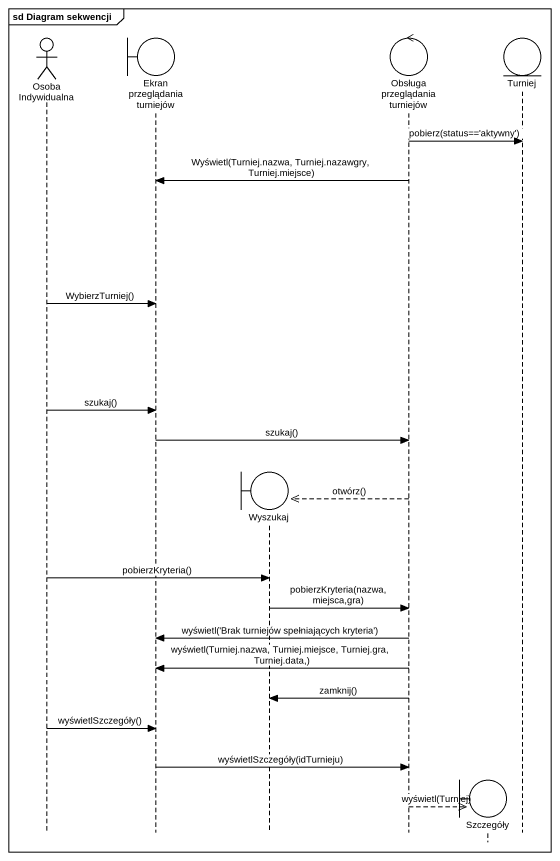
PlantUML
@startuml
mainframe sd Diagram sekwencji
hide footbox
actor "Osoba Indywidualna" as Osoba_Indywidualna
boundary "Ekran przeglądania turniejów" as Ekran_przeglądania_turniejów
boundary Wyszukaj
control "Obsługa przeglądania turniejów" as Obsługa_przeglądania
boundary Szczegóły
entity Turniej

Obsługa_przeglądania -> Turniej : pobierz(status=='aktywny')
Obsługa_przeglądania -> Ekran_przeglądania_turniejów : Wyświetl(Turniej.nazwa, Turniej.nazawgry, Turniej.miejsce)
Osoba_Indywidualna -> Ekran_przeglądania_turniejów : WybierzTurniej()
Osoba_Indywidualna -> Ekran_przeglądania_turniejów : szukaj()
Ekran_przeglądania_turniejów -> Obsługa_przeglądania : szukaj()
Obsługa_przeglądania -->> Wyszukaj ** : otwórz()
Osoba_Indywidualna -> Wyszukaj : pobierzKryteria()
Wyszukaj -> Obsługa_przeglądania : pobierzKryteria(nazwa,miejsca,gra)
Obsługa_przeglądania -> Ekran_przeglądania_turniejów : wyświetl('Brak turniejów spełniających kryteria')
Obsługa_przeglądania -> Ekran_przeglądania_turniejów : wyświetl(Turniej.nazwa, Turniej.miejsce, Turniej.gra, Turniej.data,)
Obsługa_przeglądania -> Wyszukaj : zamknij()
Osoba_Indywidualna -> Ekran_przeglądania_turniejów : wyświetlSzczegóły()
Ekran_przeglądania_turniejów -> Obsługa_przeglądania : wyświetlSzczegóły(idTurnieju)
Obsługa_przeglądania -->> Szczegóły ** : wyświetl(Turniej)
@enduml
